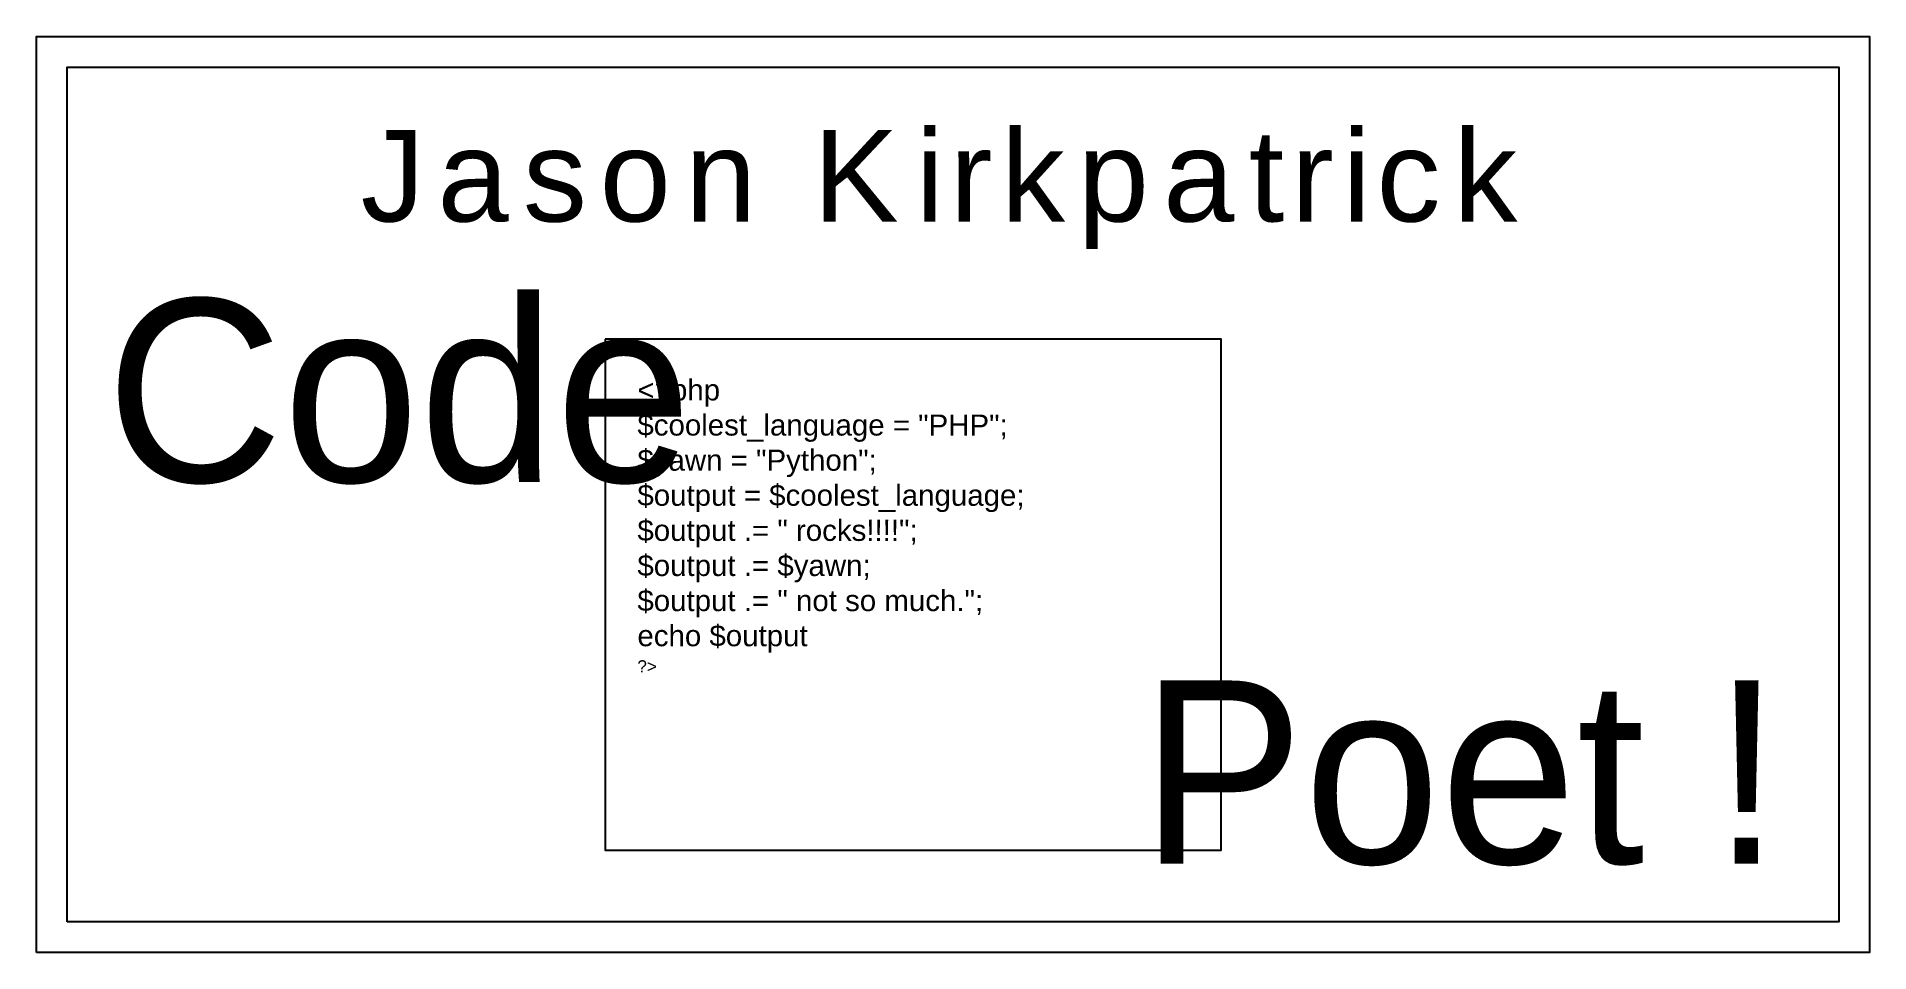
# Model space of a CAD drawing. Header units: inches. Extents: x 0 to 6, y 0 to 3.
import ezdxf

# ---------------------------------------------------------------- set-up
doc = ezdxf.new("R2010")
doc.units = ezdxf.units.IN
doc.header["$MEASUREMENT"] = 0
doc.styles.get("Standard").update_dxf_attribs({"font": 'arial.ttf'})

msp = doc.modelspace()

# ---------------------------------------------------------------- linework, layer by layer
for points in [[(0, 0), (0, 3), (6, 3), (6, 0)], [(0.1, 0.1), (0.1, 2.9), (5.9, 2.9), (5.9, 0.1)], [(1.8613, 2.0089), (1.8613, 0.335), (3.8779, 0.335), (3.8779, 2.0089)]]:
    msp.add_lwpolyline(points, close=True)

# ---------------------------------------------------------------- texts
for s, insert, char_height, width, attachment_point in [('{\\H1.5x;\\T1.2;Jason Kirkpatrick}', (2.9751, 2.6943), 0.2, 5.654433, 2), ('{\\fBlackadder ITC|b0|i0|c0|p0;Code}', (0.2269, 2.1407), 0.6, 5.57535, 1), ('{\\H0.345x;<?php\\P$coolest_language = "PHP";\\P$yawn = "Python";\\P$output = $coolest_language;\\P$output .= " rocks!!!!";\\P$output .= $yawn;\\P$output .= " not so much.";\\Pecho $output\\H0.57971x;\\P?>}', (1.9668, 1.8771), 0.2, 1.832089, 1), ('{\\fBlackadder ITC|b0|i0|c0|p0;\\H3x;Poet !}', (5.71, 0.2822), 0.2, 3.940968, 9)]:
    msp.add_mtext(s, dxfattribs=dict(insert=insert, char_height=char_height, width=width, attachment_point=attachment_point))

doc.saveas('drawing.dxf')
